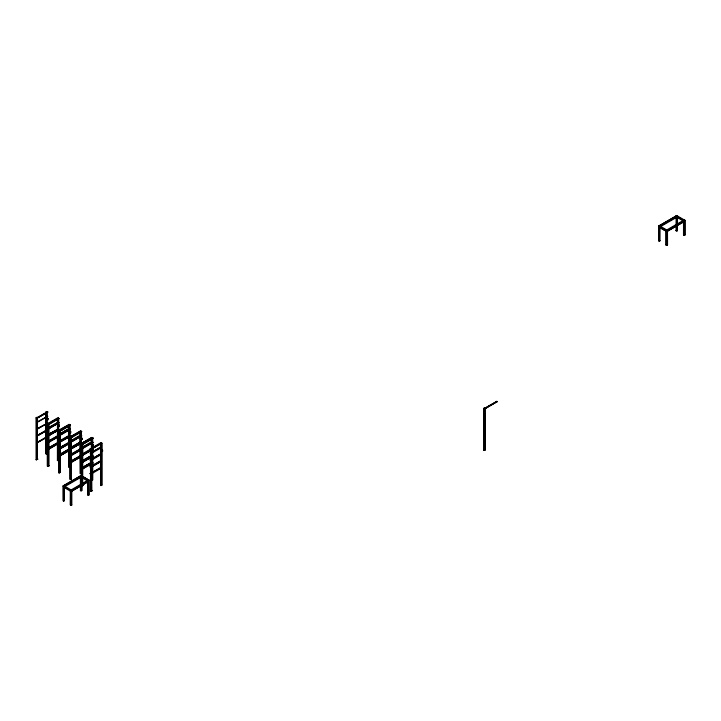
<?xml version="1.0" encoding="UTF-8"?>
<svg xmlns="http://www.w3.org/2000/svg" width="721" height="721" viewBox="0 0 721 721"><rect width="100%" height="100%" fill="white"/><g stroke="black" fill="none" stroke-linecap="round" stroke-linejoin="round"><path stroke-width="1.08" d="M36.122 459.701L36.05 417.756L36.96 417.234L37.411 417.495L37.411 459.439L36.96 459.178M46.495 454.194L46.108 411.988L46.108 453.933L47.406 453.671L46.036 453.933L46.036 411.988L46.946 411.466L47.856 412.051L36.501 418.54L47.856 412.051M36.501 418.018L47.406 411.727M47.406 418.243L46.315 418.874L46.315 420.136L47.406 419.505L48.127 419.928L48.127 418.667L47.406 418.243L48.127 418.667M36.555 429.148L47.856 423.02L36.501 429.049L36.96 429.374M47.856 423.02L36.555 429.608M46.946 424.11L57.842 417.756L59.167 418.522L47.874 425.111L47.874 424.642C49.352 425.507 45.838 423.389 47.352 424.345L58.302 418.018L58.302 431.302M58.302 418.54L47.352 424.804L58.752 418.279M47.352 428.553L58.302 422.236L46.946 428.328L47.406 428.526M58.771 422.569L47.874 429.319L59.167 422.74L47.406 429.049M47.46 429.671L36.555 435.962L36.96 436.187L36.501 435.863L47.406 429.572L47.856 429.896L36.501 436.394L47.856 429.833M57.662 425.426L58.752 424.804L59.483 425.219L59.437 426.508L58.752 426.057L57.662 426.688L57.662 425.426L59.483 425.219M58.248 429.085L46.946 435.078L58.302 429.049L47.352 435.376M47.406 436.394L36.555 442.775L47.856 436.719M59.167 429.554L47.874 436.142L59.167 429.554L47.406 435.863M70.523 425.138L59.167 431.627L70.523 425.138L69.162 424.29L58.266 430.644L69.613 424.552L69.613 437.8M47.856 436.656L36.555 443.235M70.072 424.813L58.662 431.338L58.662 430.879M58.266 434.799L69.162 428.508L58.266 434.799L58.716 435.583M59.573 434.565L69.613 428.77M58.302 435.863L46.946 441.955L57.842 435.601M59.23 435.412L70.126 429.121L70.126 429.581M58.248 436.358L47.352 442.649L58.771 436.205M59.167 436.367L47.874 442.955L47.82 442.397M68.982 431.96L70.072 431.338L70.793 431.753L70.748 433.042L70.072 432.591L68.982 433.222L69.027 431.987M70.793 431.753L70.072 431.383M69.162 435.322L58.266 441.613L58.716 441.874M58.302 442.685L46.946 448.777L57.842 442.424M59.573 441.378L69.613 435.583M60.483 441.315L68.648 436.602M59.23 442.234L70.523 436.106L59.167 442.135L59.627 442.46M58.716 442.919L47.406 449.498M70.523 436.106L59.23 442.694M59.167 443.19L47.82 449.742L58.771 443.018M69.613 437.133L70.973 437.917L70.577 438.215L81.879 431.627L80.509 430.843L69.613 437.196L80.968 431.104L70.072 437.917L81.473 431.464M37.789 459.133L36.05 459.701L37.789 459.106L37.366 459.349M37.366 458.853L37.032 459.223L37.483 458.953M80.509 435.06L69.613 441.414L70.072 441.613M69.613 442.397L58.266 448.489L69.162 442.135M70.018 441.64L80.968 435.322M81.473 435.673L70.577 442.433L81.879 435.845L70.523 441.874L70.973 442.198M70.126 442.757L59.23 449.048L59.627 449.282M80.373 438.539L81.419 437.89L82.149 438.305L82.149 439.567L82.104 438.332L81.419 437.944L80.373 438.539L80.373 439.801L81.419 439.143L82.149 439.567M80.509 441.937L69.613 448.228L80.509 441.874M58.716 456.032L58.266 455.248L69.162 448.949M70.018 448.462L80.968 442.135M58.266 455.311L69.162 449.012M59.573 455.014L68.702 449.742M81.879 442.658L70.523 449.219L81.879 442.658L70.523 448.687L70.973 448.949M70.126 449.571L59.23 455.861L59.627 456.096M92.261 438.152L92.315 437.656L80.968 443.748L91.864 437.395L93.225 438.242L81.933 444.767L93.225 438.179M70.523 449.805L59.167 456.294L70.523 449.742L59.167 455.771L59.627 456.032M80.968 443.748L91.864 437.458M81.491 443.947L82.78 443.685L82.708 485.63M91.486 449.219L91.486 438.179L92.315 437.701M92.775 437.917L81.419 444.478M58.752 460.223L57.392 460.485L58.302 459.962M57.464 460.485L58.68 460.223M48.307 423.786L48.767 424.047L48.767 465.991L47.856 466.514L47.406 466.253L47.325 411.727M91.864 441.613L80.968 447.966L81.419 448.165M80.968 448.949L69.613 455.041L80.509 448.687M81.365 448.201L92.315 441.874M91.36 442.892L81.419 448.687M81.933 448.985L93.225 442.397L81.879 448.426L82.329 448.75M70.919 455.212L80.004 449.967M81.473 449.309L70.523 455.51L70.577 456.06L81.879 449.48L81.419 449.219M93.451 444.884L92.775 444.442L91.684 445.073L91.684 446.326L92.775 445.704L93.496 446.119L93.496 444.857L92.775 444.496M90.449 449.228L90.044 448.994L100.949 442.64L101.85 443.163L101.85 485.107L100.489 485.368L101.85 485.107M91.36 449.165L101.4 443.424M80.914 455.798L69.613 461.864L80.509 455.51M81.365 455.014L101.85 443.163M81.933 455.339L93.225 449.219L81.419 455.51M81.933 455.798L93.225 449.219M81.879 456.294L70.523 462.846L81.473 456.123M100.949 446.858L90.044 453.212L100.489 447.642M91.36 453.374L100.489 448.165M59.663 472.282L60.429 472.174L59.969 472.462M58.716 418.261L58.716 472.787L59.167 473.048L60.077 472.525L60.077 430.581L59.627 430.32L59.627 472.309L60.077 472.525L60.005 430.581M69.162 425.336L68.702 425.075L68.702 467.019L70.072 466.757M100.76 450.31L101.85 449.688L102.58 450.102L102.535 451.391L102.535 450.129L101.85 449.733C100.264 449.616 100.327 452.914 101.85 450.94L102.58 451.364M91.414 456.032L80.968 461.602L81.419 461.8M81.879 462.062L93.225 456.096L81.933 462.621L93.225 456.096M100.489 454.455L90.044 459.962L100.949 453.671M90.044 460.025L100.949 453.734M90.504 460.746L100.489 454.978M92.315 462.323L80.968 468.416L90.954 462.585M80.968 468.416L90.954 462.648M90.449 463.864L81.419 469.137M81.933 469.434L93.225 462.909L92.775 462.585M100.489 461.278L90.044 466.838L100.949 460.485M71.325 478.492L71.037 478.789M81.419 473.309L80.509 473.841L80.13 431.627L80.13 473.571L81.347 473.309L81.347 431.365M63.655 486.441L81.824 475.959L81.743 490.631L80.364 490.631M81.824 476.797L63.655 487.279L70.415 491.1L71.758 490.325M100.489 468.091L90.044 473.661L100.949 467.307M90.504 474.382L100.489 468.614M63.655 501.122L63.655 485.603L71.83 490.325L71.83 504.997L71.109 505.421L70.379 504.997L70.379 490.325L88.539 479.835L88.539 495.354L89.269 494.939L89.197 480.258L81.094 475.536L62.934 486.017L63.006 500.698L63.655 501.122L64.385 500.698L64.313 487.072M88.539 480.628L89.197 480.258L81.094 475.581L63.006 486.017L71.83 491.163L88.539 481.511L80.364 476.797M70.379 491.163L89.269 480.258M71.794 491.1L88.503 481.448M82.329 485.368L82.78 485.63L81.419 485.9L83.095 485.287L82.636 485.548L82.663 485.008M92.315 479.6L91.414 480.132L92.775 479.871L92.703 437.917M91.792 490.271L91.819 490.749M90.504 491.136L92.243 490.532L90.504 491.136L90.504 449.192M91.486 438.179L91.864 490.875L90.954 491.398L90.954 449.417M87.818 481.304L87.818 494.939L88.539 494.516M658.688 240.742L658.615 226.061L676.776 215.579L684.95 220.302L684.95 234.983L683.499 234.983L683.499 220.302M676.776 215.624L658.688 226.061L660.03 226.845M659.336 226.484L677.506 216.003L677.434 230.675L676.055 230.675L677.506 230.675L676.776 230.26M677.506 216.841L659.336 227.322L666.06 231.207L684.95 220.302M684.184 221.491L667.475 231.144L658.615 226.061M684.22 221.554L667.511 231.207L666.132 230.369L666.132 245.041M659.336 241.165L660.066 240.742L658.615 240.742L659.336 241.165L659.336 225.646L667.511 230.369L667.511 245.041L666.79 245.464L666.06 245.041L666.06 230.369L684.22 219.878L684.22 235.397M666.06 245.041L667.511 245.041L667.439 230.369M683.499 234.983L684.95 234.983M483.863 450.246L483.791 408.302L484.701 407.78L485.152 408.041L485.152 449.985L483.791 450.246L485.152 449.985M485.152 408.041L483.791 408.302M485.936 408.176L485.882 407.617L496.778 401.327L497.238 401.651L485.936 408.176L497.238 401.588M676.055 216.003L684.22 220.716L683.571 220.302L683.571 234.983M676.055 216.841L683.535 221.077M684.22 234.604L684.878 234.983L684.878 220.302M666.096 231.144L659.373 227.259L659.373 225.709M485.882 407.617L486.333 407.942L485.936 407.716L496.832 401.426L496.832 401.885L496.778 401.327M484.701 407.816L485.08 449.985M47.406 412.25L36.555 418.117L36.96 418.342L36.05 417.756M70.072 425.336L59.23 431.203L59.627 431.428M92.775 438.449L81.933 444.307L82.329 444.542L80.968 443.685M100.561 443.424L100.949 485.63M46.036 411.988L46.495 412.25M57.392 418.54L57.842 418.802M80.058 431.627L80.509 431.888M91.864 438.449L91.414 438.179L91.414 490.659L91.864 490.875M100.949 443.685L100.489 443.424L100.949 485.593L101.778 485.107L101.778 443.163M47.406 415.945L47.856 416.269L36.555 422.785M47.406 416.468L36.501 422.236L36.96 422.497M92.775 442.658L92.829 442.234M59.167 429.617L47.874 436.142M81.879 442.721L70.577 449.246M47.406 423.281L47.46 422.848M70.072 436.367L70.126 435.944M70.973 436.872L71.433 437.133L71.361 479.077M91.414 448.669L91.864 448.931M92.775 449.48L92.829 449.048M58.266 430.581L59.627 431.365M90.954 449.453L90.044 448.994M47.82 428.77L48.271 429.031M59.627 435.646L59.167 435.322L70.072 429.031L70.523 429.355L59.23 435.881M92.775 456.294L81.419 462.323M46.946 435.078L47.406 435.34M47.82 435.583L48.271 435.908M69.613 448.165L70.072 448.426M81.419 454.978L80.968 454.717L101.4 442.901L101.4 484.891M81.879 455.248L82.329 455.51M58.662 442.37L58.662 441.91M81.879 456.357L81.419 456.032L70.577 462.413M92.775 463.107L81.933 468.974M46.946 441.892L47.406 442.153M58.266 448.426L58.716 449.219M59.627 449.219L59.167 448.949L70.523 442.919L59.23 449.507M69.613 454.978L70.072 455.248M90.504 467.046L90.044 466.838M47.406 448.976L46.946 448.777M47.82 449.219L48.271 449.543L47.874 449.309M58.266 455.248L58.716 455.51M70.072 462.062L69.613 461.864M80.968 468.353L81.419 468.614M90.044 473.598L90.504 473.859M69.162 467.244L68.783 425.075L69.162 467.28M80.401 476.013L81.058 477.149M87.854 480.321L88.503 480.691L80.364 475.959L80.437 490.631M48.767 465.991L48.37 465.216M81.094 490.217L81.824 490.631L81.879 444.172M87.818 494.939L88.539 495.354M63.655 500.284L64.385 500.698M71.83 504.997L70.379 504.997L70.451 490.325M676.812 216.435L676.812 217.192M676.776 231.099L676.776 216.372L676.127 216.003L676.055 230.675M666.79 229.945L666.79 245.464M660.066 226.061L659.994 240.742M484.251 408.519L484.251 450.508M90.576 449.192L90.576 491.136M87.89 481.304L87.89 494.939M81.419 431.365L81.419 485.9M81.094 476.329L81.094 491.055M71.109 489.901L71.109 505.421M70.523 437.62L70.523 479.6L70.072 479.339L70 424.813M70.144 437.395L70.144 479.339M59.167 431.059L59.167 473.048M57.842 460.746L57.464 418.54L57.392 460.485M48.695 424.047L48.695 465.991M47.856 424.534L47.856 466.514L49.109 465.64L47.406 466.253L47.478 424.308M37.339 417.495L37.339 459.439M37.059 458.682L37.059 459.169M36.501 417.973L36.501 459.962M90.954 455.771L80.968 461.539L90.954 455.834M100.435 461.764L90.449 467.532L100.489 461.8M71.469 478.546L70.523 479.6L71.469 478.573"/></g></svg>
